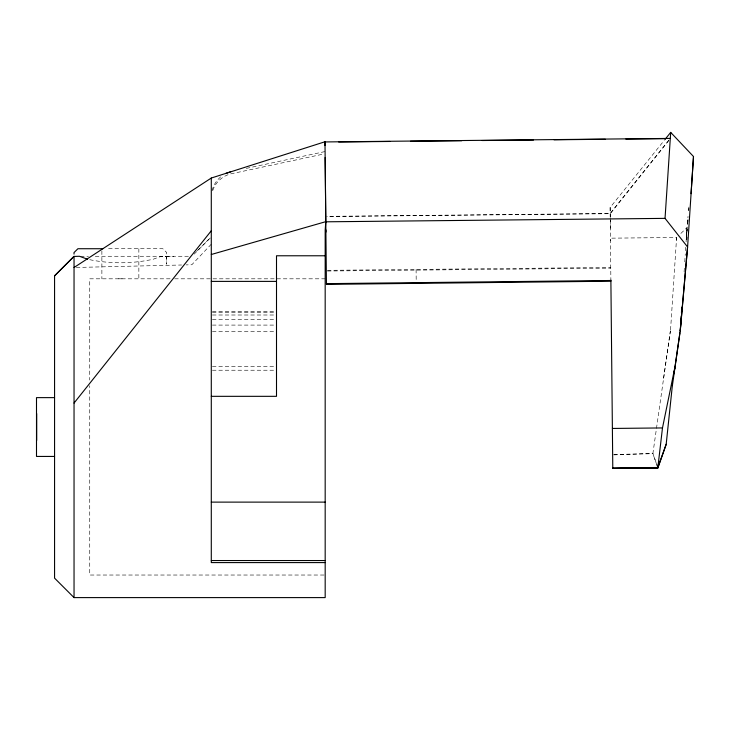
<?xml version="1.0" encoding="UTF-8"?>
<svg xmlns="http://www.w3.org/2000/svg" width="730" height="730" viewBox="0 0 730 730"><rect width="100%" height="100%" fill="white"/><g stroke="black" fill="none" stroke-linecap="round" stroke-linejoin="round"><path stroke-width="0.55" stroke-dasharray="3.65 2.74" d="M89.717 259.679C110.549 263.968 132.376 263.776 153.145 259.25C157.653 257.79 161.814 255.217 166.696 256.458L166.723 264.178L166.723 252.589L162.826 248.729L107.1 248.729M676.418 240.234L676.601 237.496L610.453 238.172L610.49 240.9M670.551 329.923L676.601 237.496M686.802 230.607L688.034 216.308M684.11 271.825L684.402 267.18M684.767 261.824L685.278 253.867M685.488 250.718L685.707 247.251M686.072 241.876L687.003 227.587L678.197 235.973M686.976 239.595L687.149 237.131M688.773 210.45L688.974 208.132M686.309 238.537L687.103 229.576M687.605 223.964L687.998 219.484M688.545 210.669L688.965 206.152M657.146 465.859L652.875 453.649L670.386 330.799M663.552 378.432L670.386 331.037M211.946 190.493L213.899 185.265L216.993 180.483L221.017 176.45M212.731 190.576C215.359 182.418 222.449 175.948 230.753 173.877L324.065 153.939M668.881 140.169L610.207 213.489L326.885 216.354M668.881 140.388L610.207 213.698L326.885 216.573M610.891 281.205L610.143 207.475L664.282 140.343M211.289 244.194L191.817 264.762L186.159 264.89M197.273 250.81L209.729 238.336M194.153 254.113L211.289 236.985M246.311 168.384L325.178 151.53M122.211 278.814L118.525 278.814M613.775 454.617L652.875 453.385L657.146 465.548M613.775 454.872L652.875 453.649M76.303 267.454L181.624 264.999M327.432 270.337L610.755 267.463M327.432 271.022L610.755 268.147M166.696 256.458L173.649 256.449M80.473 256.266L88.449 256.266M95.292 256.266L188.44 256.266M170.099 278.814L89.735 278.814L89.735 380.056M174.662 278.814L325.178 278.814M212.412 311.318L275.383 311.318M212.412 312.257L276.506 312.257M212.412 315.004L276.506 315.004M212.412 319.384L275.383 319.384M212.412 325.087L275.383 325.087M212.412 331.73L275.383 331.73M212.412 366.405L276.506 366.405M212.412 370.229L276.506 370.229M324.038 575.03L89.735 575.03L89.735 385.741M165.144 256.349L166.723 256.449M610.143 207.475L610.243 217.111M610.253 218.215L610.371 229.202M416.091 269.434L416.2 281.232M138.855 248.729L138.855 278.814M101.881 250.938L101.881 278.814M687.103 229.448L686.218 239.54L687.103 229.448M687.989 219.347L687.496 224.959L687.998 219.356"/><path stroke-width="1.09" d="M664.993 139.457L670.697 132.395L693.5 156.521L687.551 247.68L680.241 331.155M672.385 385.604L680.241 330.48L687.551 246.941L665.039 218.37L670.697 132.395M680.241 330.945L681.218 315.917M681.437 312.659L681.793 307.221M691.045 193.687L693.5 156.521M325.151 157.47L325.799 221.664L325.178 230.16L325.178 597.605L74.04 597.605L54.567 578.142L54.567 275.757L74.04 256.266L74.04 597.605M672.385 385.34L666.152 444.552L657.858 467.985L612.789 468.441L610.882 280.092M612.789 468.039L657.858 467.483L662.484 427.935L675.04 366.633L679.94 332.752M657.858 467.985L658.25 464.608M673.443 375.092L675.04 367.29M657.858 467.583L666.152 444.269M74.04 403.07L211.289 230.762M54.567 275.922L74.04 256.458L79.415 256.266L87.591 259.25M74.04 267.509L211.289 178.038L324.987 141.757L325.023 145.535M225.716 173.457L230.753 171.705M211.289 254.496L325.799 221.664M610.891 280.493L326.429 283.651M610.891 281.205L326.429 284.371L324.987 141.757M324.987 141.939L670.295 138.408M338.665 141.976L389.948 141.465M410.461 141.255L461.743 140.735M482.256 140.525L533.539 140.005M554.052 139.795L605.334 139.275M625.847 139.065L665.733 138.663M325.799 221.811L665.039 218.37M612.388 428.446L662.484 427.935M657.858 467.893L612.789 468.441M102.866 248.729L77.909 248.729L74.013 252.589L74.022 254.095M325.178 255.774L276.506 255.774L276.506 396.326L211.289 396.326M211.289 281.388L276.506 281.388M54.567 397.631L36.5 397.631L36.5 456.433L54.567 456.433M211.289 502.121L325.178 502.121M211.289 560.54L325.178 560.54M325.178 562.593L211.289 562.593L211.289 178.038M325.881 229.886L325.899 232.085M36.683 413.582L36.683 440.473"/></g></svg>
